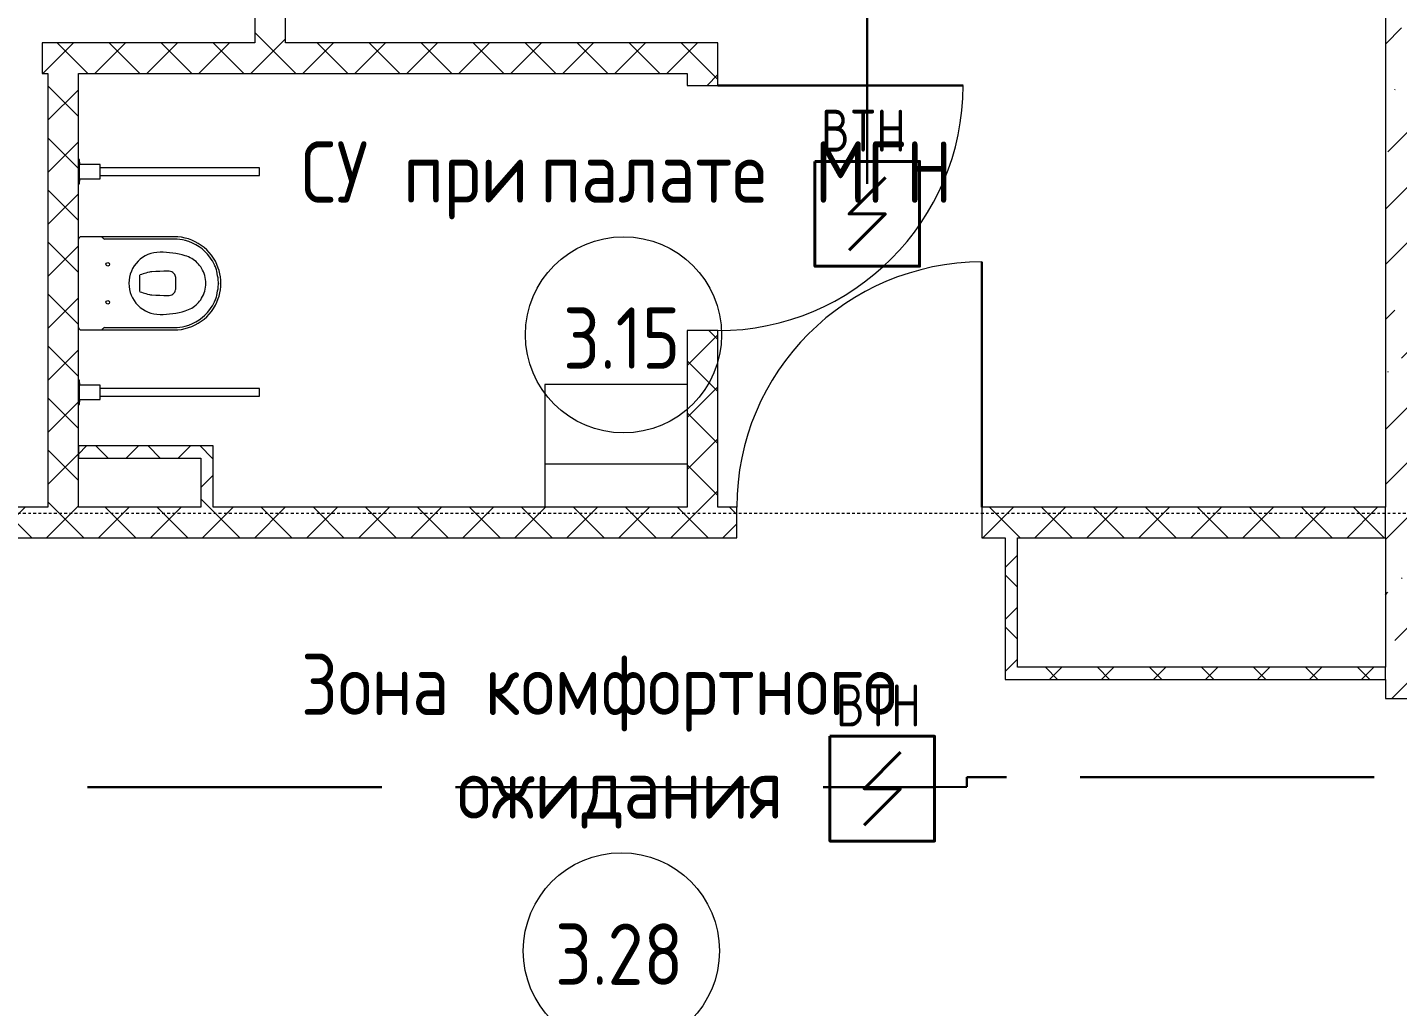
# Model space of a CAD drawing. Header units: millimetres. Extents: x -174154 to -170572, y -111302 to -109817.
# Drawn here: x -171658.2 to -171602.4, y -110868.4 to -110828.4 of the extents above; entities that cross this region are included whole.
import ezdxf

# ---------------------------------------------------------------- set-up
doc = ezdxf.new("R2010")
doc.units = ezdxf.units.MM
doc.set_wipeout_variables(frame=1)
doc.linetypes.add('ACAD_ISO02W100', pattern=[15, 12, -3])
doc.linetypes.add('ADSK_Линия сетки', pattern=[21, 12, -3, 3, -3])
for name, color, linetype, lineweight in [('!Подложка', 252, 'ACAD_ISO02W100', 25), ('SANINDUSA', 7, 'Continuous', 9), ('Двери', 7, 'Continuous', 18), ('Кабель ПС', 20, 'ACAD_ISO02W100', 30), ('Марки помещений', 7, 'Continuous', 18), ('Обобщенные модели', 7, 'Continuous', 18), ('Оси', 7, 'Continuous', 9), ('Панель', 7, 'Continuous', 18), ('ПС', 1, 'Continuous', 50), ('Сантехнические приборы', 7, 'Continuous', 18), ('Стены разрез', 7, 'Continuous', 40), ('Стены штриховка', 7, 'Continuous', 18)]:
    doc.layers.add(name, color=color, linetype=linetype, lineweight=lineweight)
doc.styles.add('GOST Common', font='GOST Common.ttf', dxfattribs={"width": 0.9, "height": 250})
doc.styles.get("Standard").update_dxf_attribs({"font": 'GOST_A.TTF'})
pattern_1 = [(45, (30280, 12305), (-106.066, 106.066), []), (135, (30280, 12305), (-106.066, -106.066), [])]

# ---------------------------------------------------------------- blocks, each defined once
blk = doc.blocks.new('*U11')
at = {"layer": 'ПС', "ltscale": 300, "insert": (138.9, 388.4), "char_height": 120, "width": 281.478, "attachment_point": 5, "bg_fill": 3, "box_fill_scale": 1, "bg_fill_color": 256, "bg_fill_transparency": 0}
blk.add_mtext('BTH', dxfattribs=at)
blk.add_wipeout([(0, 300), (300, 300), (300, 0), (0, 0)]).dxf.layer = 'ПС'
at = {"layer": 'ПС', "color": 1, "lineweight": 40}
blk.add_lwpolyline([(0, 300), (300, 300), (300, 0), (0, 0)], close=True, dxfattribs=at)
at = {"layer": 'ПС', "lineweight": 40, "ltscale": 100}
blk.add_lwpolyline([(202.1, 254.3), (97.9, 150), (202.1, 150), (97.9, 45.7)], dxfattribs=at)
blk = doc.blocks.new('AC_Дверь_Однопольная_ПВХ - 960х2080h В О Л-799633-В_АР_ПЭ_03 Этаж')
at = {"layer": 'Панель', "lineweight": 30}
blk.add_line((500, 62.5), (500, 1062.5), dxfattribs=at)
at = {"layer": 'Панель'}
blk.add_arc((500, 62.5), 1000, 90, 180, dxfattribs=at)
blk = doc.blocks.new('ADSK_Умывальник_Полукруглый_Керамический_ГОСТ 30493-96 - 4-ой величины-129124-В_АР_ПЭ_03 Этаж')
at = {"layer": 'Сантехнические приборы', "lineweight": 9}
for p, q in [((-18777.1, -2915), (-18777.1, -3415)), ((-18197.1, -2915), (-18777.1, -2915)), ((-18197.1, -3240), (-18777.1, -3240))]:
    blk.add_line(p, q, dxfattribs=at)
blk = doc.blocks.new('AC_Дверь_Однопольная_ПВХ - 960х2080h В Вл П с доводчиком-799593-В_АР_ПЭ_03 Этаж')
at = {"layer": 'Панель', "lineweight": 30}
blk.add_line((-500, 62.5), (-500, 1062.5), dxfattribs=at)
at = {"layer": 'Панель'}
blk.add_arc((-500, 62.5), 1000, 0, 90, dxfattribs=at)
blk = doc.blocks.new('Sanitary_Toilets_Sanindusa_New-WC-Care-F-D-Low-Level-Toilet - SanitaSimplesNewWccareDc129011004-639918-В_АР_ПЭ_03 Этаж')
at = {"layer": 'SANINDUSA'}
for p, q in [((72.9, 635.2), (62.7, 632)), ((187.3, 632), (177.1, 635.2)), ((-55.3, 452.5), (-55.3, 168.1)), ((305.3, 168.1), (305.3, 452.5))]:
    blk.add_line(p, q, dxfattribs=at)
at = {"layer": 'SANINDUSA', "flags": 128}
for points in [[(184.3, 623.3), (179.5, 624.7), (174.7, 625.7), (164.9, 627.6), (156, 629.4), (147.1, 630.9), (138.2, 632.2), (129.2, 633.1), (125, 633.4), (125.1, 633.4), (124.9, 633.4), (120.8, 633.1), (111.8, 632.2), (102.8, 630.9), (93.9, 629.3), (85.1, 627.6), (75.3, 625.7), (70.5, 624.7), (65.7, 623.3)], [(-65, 452.5), (-65, 202.7), (-65, 162.4), (-65, 72.5)], [(159.7, 312.6), (159.7, 312.7), (161.5, 319.3), (163.2, 325.7), (164.8, 331), (166.3, 336.1), (168.7, 343.8), (170.9, 351.2), (172, 356), (172.5, 361.2), (173, 377.5), (173.5, 393.8), (174.1, 410.3), (174.7, 426.8), (174.5, 432.2), (173.4, 437.5), (171.5, 442.5), (168.7, 447.1), (165.3, 451), (161.3, 454.3), (156.9, 456.7), (152.2, 458.2), (148.7, 458.8), (145.1, 459), (125, 458.9), (104.9, 459), (101.3, 458.8), (97.8, 458.2), (93.1, 456.7), (88.7, 454.3), (84.7, 451), (81.3, 447.1), (78.5, 442.5), (76.6, 437.5), (75.5, 432.2), (75.3, 426.8), (75.9, 410.3), (76.5, 393.8), (77, 377.5), (77.5, 361.2), (78, 356), (79.1, 351.2), (81.3, 343.8), (83.7, 336.1), (85.2, 331), (86.8, 325.7), (88.5, 319.3), (90.3, 312.7), (90.3, 312.6)], [(315, 72.5), (315, 162.4), (315, 202.7), (315, 452.5)], [(158.3, 312.5), (147.2, 312.3), (137.7, 312.2), (128.1, 312.1), (125, 312.1), (121.9, 312.1), (112.3, 312.2), (102.8, 312.3), (91.7, 312.5)]]:
    blk.add_lwpolyline(points, dxfattribs=at)
at = {"layer": 'SANINDUSA'}
for centre in [(47.5, 181.5), (202.5, 181.5)]:
    blk.add_circle(centre, 7.5, dxfattribs=at)
for centre, radius, start, end in [((125, 452.5), 190, 109.1388, 180), ((135.4, 437.5), 198.5, 115.5811, 126.0177), ((122.6, 465.5), 167.8, 109.8326, 115.7716), ((125, 452.5), 190, 74.0853, 105.9147), ((127.4, 465.5), 167.7, 64.2281, 70.1677), ((125, 452.5), 190, 0, 70.8612), ((114.6, 437.5), 198.5, 53.981, 64.4202), ((125, 452.5), 180.3, 126.1419, 165.506), ((125, 464.5), 117, 121.5459, 135.5035), ((125, 464.5), 117, 90, 121.5459), ((125, 464.5), 117, 58.4541, 90), ((125, 464.5), 117, 44.4965, 58.4541), ((125, 452.5), 180.3, 14.494, 53.8581), ((125, 464.5), 117, 135.5035, 163.7398), ((125, 464.5), 117, 16.2602, 44.4965), ((124.8, 452.5), 180.1, 165.4785, 179.9858), ((365, 394.5), 367, 163.7398, 180), ((-115, 394.5), 367, 0, 16.2602), ((125, 452.4), 180.3, 0.0208, 14.515), ((125, 394.5), 127, 180, 270), ((125, 394.5), 127, 270, 0), ((-60.2, 168.2), 4.95, 292.1319, 359.6178), ((310.2, 168.2), 4.95, 180.3822, 247.8681), ((-61.6, 162.4), 3.44, 179.7156, 283.8439), ((-55.9, 159.4), 4.87, 120.6298, 184.2515), ((305.9, 159.4), 4.87, 355.7485, 59.3702), ((311.6, 162.4), 3.45, 256.3503, 0.0903), ((-55, 72.5), 10, 180, 270), ((305, 72.5), 10, 270, 0)]:
    blk.add_arc(centre, radius, start, end, dxfattribs=at)
blk = doc.blocks.new('Mediclinics_Vertical stainless steel swing grab bar_BG0900x - BG0900C-228125-В_АР_ПЭ_03 Этаж')
at = {"layer": 'Обобщенные модели'}
for p, q in [((-7415, -7924.1), (-7415, -8574.1)), ((-7383, -7924.1), (-7415, -7924.1)), ((-7383, -8574.1), (-7383, -7924.1)), ((-7428.5, -8574.1), (-7428.5, -8659.1)), ((-7369.5, -8574.1), (-7428.5, -8574.1)), ((-7369.5, -8659.1), (-7369.5, -8574.1)), ((-7449, -8659.1), (-7449, -8662.1)), ((-7349, -8659.1), (-7449, -8659.1)), ((-7430.7, -8659.1), (-7437.2, -8659.1)), ((-7437.2, -8659.1), (-7430.7, -8659.1)), ((-7430.7, -8659.1), (-7437.2, -8659.1)), ((-7437.2, -8659.1), (-7430.7, -8659.1)), ((-7430.7, -8659.1), (-7437.2, -8659.1)), ((-7437.2, -8659.1), (-7430.7, -8659.1)), ((-7360.7, -8659.1), (-7367.2, -8659.1)), ((-7367.2, -8659.1), (-7360.7, -8659.1)), ((-7360.7, -8659.1), (-7367.2, -8659.1)), ((-7367.2, -8659.1), (-7360.7, -8659.1)), ((-7360.7, -8659.1), (-7367.2, -8659.1)), ((-7367.2, -8659.1), (-7360.7, -8659.1)), ((-7349, -8662.1), (-7349, -8659.1))]:
    blk.add_line(p, q, dxfattribs=at)
blk = doc.blocks.new('ADSK_Марка_Помещение_2_ГОСТ21-501-2011 - Имя и Категория-86712-В_АР_ПЭ_03 Этаж')
at = {"layer": 'Марки помещений'}
blk.add_circle((0, 0), 4, dxfattribs=at)
blk = doc.blocks.new('A$C7b4e20c5')
at = {"layer": 'Стены разрез', "lineweight": 20, "true_color": 0x636466}
h = blk.add_hatch(dxfattribs=at)
h.set_pattern_fill('FP_4', color=251, style=0, pattern_type=2)
h.set_pattern_definition([(45, (30280, 12305), (84.1903, 308.6967), [396.875, -79.375, 3.353, -76.022])])
h.paths.add_polyline_path([(15130, 8110.5), (15130, 14470), (14930, 14470), (14930, 8110.5)])
h = blk.add_hatch(dxfattribs=at)
h.set_pattern_fill('FP_1', color=251, style=0, pattern_type=2)
h.set_pattern_definition(pattern_1)
h.paths.add_polyline_path([(10320, 10783.5), (10445, 10783.5), (10445, 14270), (10320, 14270), (10320, 10874.9)])
h = blk.add_hatch(dxfattribs=at)
h.set_pattern_fill('FP_1', color=251, style=0, pattern_type=2)
h.set_pattern_definition(pattern_1)
h.paths.add_polyline_path([(12082.9, 10658.5), (12082.9, 10783.5), (9452.5, 10783.5), (9452.5, 10658.5), (10636.6, 10658.5)])
h = blk.add_hatch(dxfattribs=at)
h.set_pattern_fill('FP_1', color=251, style=0, pattern_type=2)
h.set_pattern_definition(pattern_1)
h.paths.add_polyline_path([(12082.9, 8890), (12207.9, 8890), (12207.9, 9610), (12082.9, 9610)])
h.paths.add_polyline_path([(12138.9, 10610), (12207.9, 10610), (12207.9, 10783.5), (12082.9, 10783.5), (12082.9, 10610)])
h = blk.add_hatch(dxfattribs=at)
h.set_pattern_fill('FP_1', color=251, style=0, pattern_type=2)
h.set_pattern_definition(pattern_1)
h.paths.add_polyline_path([(9601, 8890), (9601, 10658.5), (9476, 10658.5), (9476, 8890)])
h = blk.add_hatch(dxfattribs=at)
h.set_pattern_fill('FP_1', color=251, style=0, pattern_type=2)
h.set_pattern_definition(pattern_1)
h.paths.add_polyline_path([(10150, 9090), (10150, 9140), (9600, 9140), (9600, 9090), (10100, 9090)])
h = blk.add_hatch(dxfattribs=at)
h.set_pattern_fill('FP_1', color=251, style=0, pattern_type=2)
h.set_pattern_definition(pattern_1)
h.paths.add_polyline_path([(10150, 8890), (10150, 9090), (10100, 9090), (10100, 8890)])
h = blk.add_hatch(dxfattribs=at)
h.set_pattern_fill('FP_1', color=251, style=0, pattern_type=2)
h.set_pattern_definition(pattern_1)
h.paths.add_polyline_path([(14930, 8765), (14930, 8890), (13285, 8890), (13285, 8765), (13430, 8765)])
h.paths.add_polyline_path([(12138.9, 8765), (12285, 8765), (12285, 8890), (9245, 8890), (9245, 8765)])
h.paths.add_polyline_path([(8245, 8765), (8245, 8890), (5355, 8890), (5355, 8765)])
h.paths.add_polyline_path([(4355, 8765), (4355, 8890), (3655, 8890), (3655, 8765)])
h.paths.add_polyline_path([(2430, 8765), (2655, 8765), (2655, 8890), (410, 8890), (410, 8765), (430, 8765)])
h = blk.add_hatch(dxfattribs=at)
h.set_pattern_fill('FP_1', color=251, style=0, pattern_type=2)
h.set_pattern_definition(pattern_1)
h.paths.add_polyline_path([(13430, 8188), (13430, 8765), (13380, 8765), (13380, 8188)])
h = blk.add_hatch(dxfattribs=at)
h.set_pattern_fill('FP_1', color=251, style=0, pattern_type=2)
h.set_pattern_definition(pattern_1)
h.paths.add_polyline_path([(14930, 8188), (14930, 8238), (13430, 8238), (13430, 8188)])
at = {"layer": 'Оси', "linetype": 'ADSK_Линия сетки'}
blk.add_line((32780, 8865), (-1856.4, 8865), dxfattribs=at)
at = {"layer": 'Стены разрез', "color": 251, "lineweight": 20, "true_color": 0x636466}
for p, q in [((14930, 14335), (14930, 8890)), ((10320, 14250), (10320, 10783.5)), ((10445, 10783.5), (10445, 14250)), ((10320, 10783.5), (9452.5, 10783.5)), ((9452.5, 10783.5), (9452.5, 10658.5)), ((12207.9, 10783.5), (10445, 10783.5)), ((12207.9, 10610), (12207.9, 10783.5)), ((9452.5, 10658.5), (9476, 10658.5)), ((9476, 10658.5), (9476, 8890)), ((9601, 10658.5), (12082.9, 10658.5)), ((9601, 8890), (9601, 10658.5)), ((12082.9, 10658.5), (12082.9, 10610)), ((12082.9, 10610), (12207.9, 10610)), ((12207.9, 9610), (12082.9, 9610)), ((12082.9, 9610), (12082.9, 8890)), ((12207.9, 8890), (12207.9, 9610)), ((10150, 9140), (9600, 9140)), ((9600, 9140), (9600, 9090)), ((10150, 8890), (10150, 9140)), ((9600, 9090), (10100, 9090)), ((10100, 9090), (10100, 8890)), ((9476, 8890), (9245, 8890)), ((10100, 8890), (9601, 8890)), ((12082.9, 8890), (10150, 8890)), ((12285, 8890), (12207.9, 8890)), ((12285, 8765), (12285, 8890)), ((14930, 8890), (13285, 8890)), ((13285, 8890), (13285, 8765)), ((9245, 8765), (12285, 8765)), ((13285, 8765), (13380, 8765)), ((13380, 8765), (13380, 8188)), ((13430, 8765), (14930, 8765)), ((13430, 8238), (13430, 8765)), ((14930, 8765), (14930, 8238)), ((14930, 8238), (13430, 8238)), ((13380, 8188), (14930, 8188)), ((14930, 8188), (14930, 8110.5)), ((14930, 8110.5), (15330, 8110.5))]:
    blk.add_line(p, q, dxfattribs=at)
at = {"layer": 'Стены штриховка', "color": 251, "lineweight": 20, "true_color": 0x636466}
for p, q in [((14930, 8765), (14930, 8890)), ((14930, 8188), (14930, 8238))]:
    blk.add_line(p, q, dxfattribs=at)
at = {"layer": 'Двери', "color": 251, "lineweight": 20, "true_color": 0x636466, "rotation": 269.9999999999999}
blk.add_blockref('AC_Дверь_Однопольная_ПВХ - 960х2080h В Вл П с доводчиком-799593-В_АР_ПЭ_03 Этаж', (12145.4, 10110), dxfattribs=at)
at = {"layer": 'Двери', "color": 251, "lineweight": 20, "true_color": 0x636466}
blk.add_blockref('AC_Дверь_Однопольная_ПВХ - 960х2080h В О Л-799633-В_АР_ПЭ_03 Этаж', (12785, 8827.5), dxfattribs=at)
at = {"layer": 'Марки помещений', "color": 251, "lineweight": 20, "true_color": 0x636466, "xscale": 99.99999999999993, "yscale": 99.99999999999993, "zscale": 99.99999999999993}
for p in [(11823.3, 9593.2), (11814.3, 7080.9)]:
    blk.add_blockref('ADSK_Марка_Помещение_2_ГОСТ21-501-2011 - Имя и Категория-86712-В_АР_ПЭ_03 Этаж', p, dxfattribs=at)
at = {"layer": 'Обобщенные модели', "color": 251, "lineweight": 20, "true_color": 0x636466, "rotation": 270.0000000000001}
for p in [(18263.1, 2859.5), (18263.1, 1959.5)]:
    blk.add_blockref('Mediclinics_Vertical stainless steel swing grab bar_BG0900x - BG0900C-228125-В_АР_ПЭ_03 Этаж', p, dxfattribs=at)
at = {"layer": 'Сантехнические приборы', "color": 251, "lineweight": 20, "true_color": 0x636466, "rotation": 269.9999999999998}
blk.add_blockref('Sanitary_Toilets_Sanindusa_New-WC-Care-F-D-Low-Level-Toilet - SanitaSimplesNewWccareDc129011004-639918-В_АР_ПЭ_03 Этаж', (9538.5, 9928), dxfattribs=at)
at = {"layer": 'Сантехнические приборы', "color": 251, "lineweight": 20, "true_color": 0x636466}
blk.add_blockref('ADSK_Умывальник_Полукруглый_Керамический_ГОСТ 30493-96 - 4-ой величины-129124-В_АР_ПЭ_03 Этаж', (30280, 12305), dxfattribs=at)
at = {"layer": 'Марки помещений', "color": 251, "lineweight": 20, "true_color": 0x636466, "char_height": 250, "attachment_point": 1, "style": 'GOST Common'}
for s, insert, width in [('СУ', (10507.8, 10381.8), 411.266), ('МГН', (12603.3, 10381.8), 656.582), ('при', (10924.5, 10381.8), 584.43), ('палате', (11484.1, 10381.8), 1262.658), ('3.15', (11576.6, 9704.6), 606.076), ('Зона', (10507.8, 8292.6), 815.316), ('комфортного', (11257.9, 8292.6), 2265.569), ('ожидания', (11144.8, 7869.3), 1630.632), ('3.28', (11543.7, 7192.3), 663.797)]:
    blk.add_mtext(s, dxfattribs=dict(at, insert=insert, width=width))

msp = doc.modelspace()

# ---------------------------------------------------------------- block references
at = {"layer": 'ПС', "color": 0, "xscale": 0.01424277820484836, "yscale": 0.01424277820484836, "zscale": 0.01424277820484836}
for p in [(-171626.132, -110838.187), (-171625.52, -110861.626)]:
    msp.add_blockref('*U11', p, dxfattribs=at)

# ---------------------------------------------------------------- next in the draw order: linework, layer by layer
at = {"layer": 'Кабель ПС'}
for points in [[(-171623.995, -110807.823), (-171623.995, -110836.051)], [(-171588.315, -110859.017), (-171619.939, -110859.017), (-171619.939, -110859.42), (-171623.496, -110859.434)], [(-171700.791, -110859.434), (-171623.496, -110859.434)]]:
    msp.add_lwpolyline(points, dxfattribs=at)

# ---------------------------------------------------------------- next in the draw order: block references
at = {"layer": '!Подложка', "ltscale": 20, "xscale": 0.01, "yscale": 0.01, "zscale": 0.01}
msp.add_blockref('A$C7b4e20c5', (-171752.166, -110936.912), dxfattribs=at)

doc.saveas('drawing.dxf')
